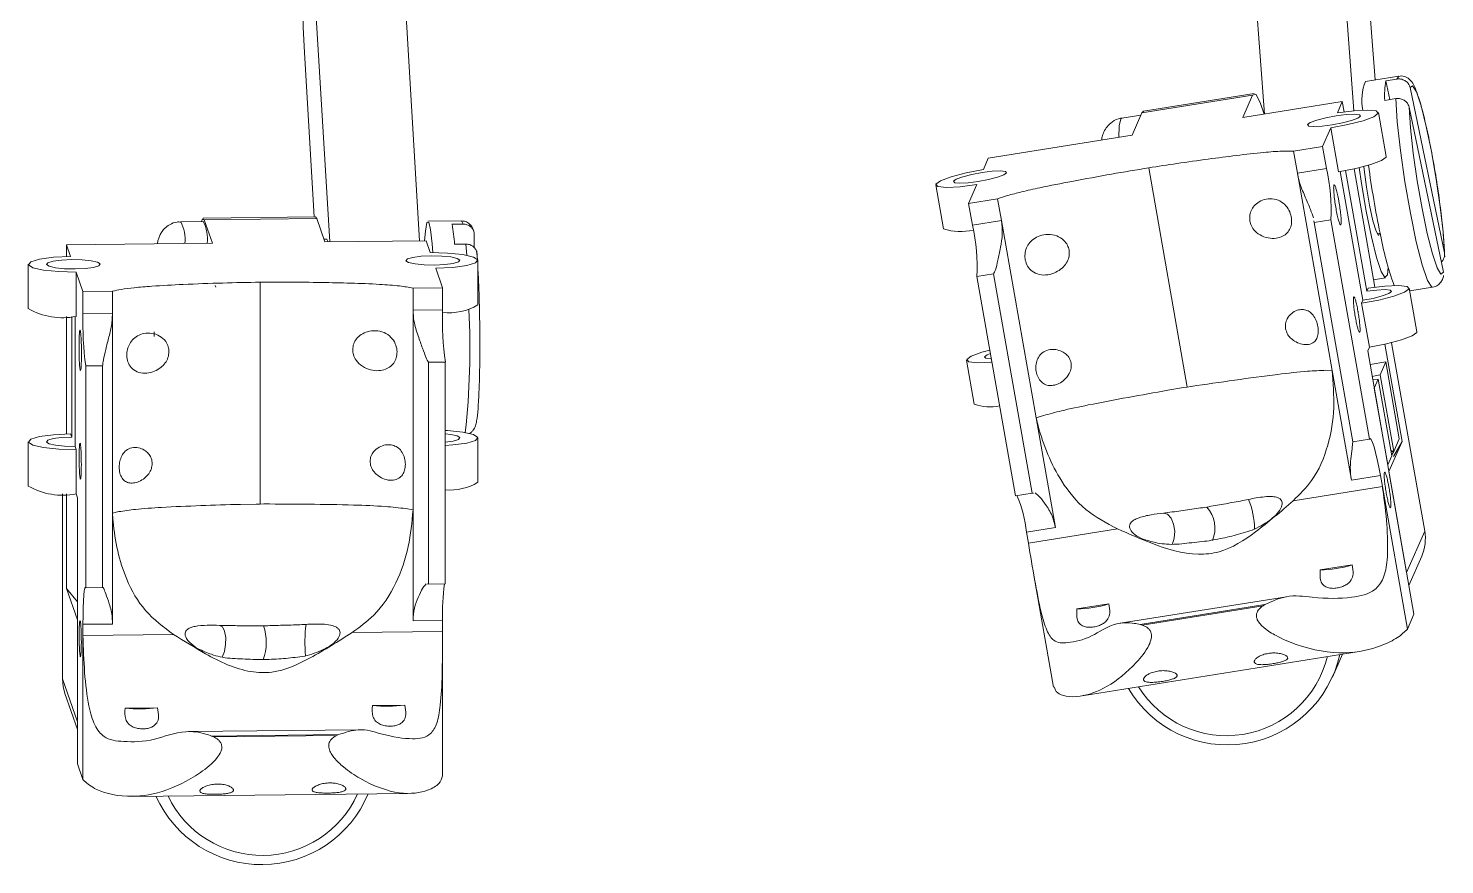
# Model space of a CAD drawing. Header units: millimetres. Extents: x 0 to 1189, y 0 to 841.
# Drawn here: x 293.31 to 305.89, y 545.79 to 553.22 of the extents above; entities that cross this region are included whole.
import ezdxf

# ---------------------------------------------------------------- set-up
doc = ezdxf.new("R2010")
doc.units = ezdxf.units.MM
doc.layers.get('0').update_dxf_attribs({"lineweight": 18})

msp = doc.modelspace()

# ---------------------------------------------------------------- linework, layer by layer
at = {"color": 7, "linetype": 'Continuous', "lineweight": 15}
for p, q in [((304.9243, 554.5771), (305.0802, 552.4888)), ((304.1383, 554.4513), (304.287, 552.4594)), ((305.2683, 552.7636), (305.1603, 554.2102)), ((295.8616, 553.3696), (295.9834, 551.3241)), ((296.6601, 553.3781), (296.7819, 551.3326)), ((295.846, 551.5467), (295.7592, 553.0065)), ((305.4791, 552.7973), (305.1843, 552.7501)), ((305.3638, 552.7545), (305.462, 552.7702)), ((305.3984, 552.5883), (305.3638, 552.7545)), ((305.8846, 551.2282), (305.5792, 552.6949)), ((303.1982, 552.4709), (304.1807, 552.6282)), ((304.1939, 552.6422), (303.2114, 552.485)), ((304.1807, 552.6282), (304.0932, 552.4284)), ((304.9775, 552.5699), (304.0932, 552.4284)), ((304.9338, 552.47), (304.9775, 552.5699)), ((304.9775, 552.5699), (304.9935, 552.4788)), ((305.355, 552.5814), (305.4532, 552.5971)), ((303.1895, 552.4511), (303.0196, 552.4239)), ((303.1982, 552.4709), (303.1107, 552.2711)), ((303.2114, 552.485), (303.1982, 552.4709)), ((305.367, 552.0833), (305.2986, 552.4727)), ((305.5704, 552.5218), (305.8758, 551.0551)), ((304.8025, 552.1702), (304.8754, 552.3368)), ((304.9439, 551.9474), (304.8754, 552.3368)), ((303.1107, 552.2711), (301.8334, 552.0666)), ((304.5445, 552.1289), (304.8025, 552.1702)), ((304.8025, 552.1702), (304.8368, 551.9756)), ((301.8334, 552.0666), (301.7897, 551.9667)), ((304.5787, 551.9343), (304.5445, 552.1289)), ((303.601, 550.0358), (303.2585, 551.9827)), ((304.5787, 551.9343), (304.8368, 551.9756)), ((304.887, 550.1819), (304.5787, 551.9343)), ((304.9598, 551.95), (305.1611, 550.806)), ((305.1961, 550.8859), (305.0074, 551.9584)), ((305.0824, 551.9735), (305.2675, 550.9214)), ((301.3666, 551.8308), (301.435, 551.4414)), ((301.7313, 551.8335), (301.6584, 551.667)), ((301.6584, 551.667), (301.9164, 551.7083)), ((301.6584, 551.667), (301.6927, 551.4723)), ((301.9507, 551.5136), (301.9164, 551.7083)), ((295.8571, 551.5468), (294.8589, 551.5362)), ((294.8696, 551.5211), (295.8677, 551.5317)), ((295.8571, 551.5468), (295.8677, 551.5317)), ((295.8677, 551.5317), (295.941, 551.3237)), ((294.8593, 551.5062), (294.6596, 551.5041)), ((294.8696, 551.5211), (294.9429, 551.3131)), ((297.1552, 551.5106), (296.8557, 551.5074)), ((297.0696, 551.4809), (297.1695, 551.482)), ((301.6927, 551.4723), (301.9507, 551.5136)), ((302.2589, 549.7612), (301.9507, 551.5136)), ((304.7287, 551.496), (304.7253, 551.5126)), ((304.7287, 551.496), (304.8761, 551.5196)), ((305.0711, 549.5492), (304.7287, 551.496)), ((305.2185, 549.5728), (304.8761, 551.5196)), ((294.9429, 551.3131), (293.6453, 551.2993)), ((293.6453, 551.2993), (293.682, 551.1953)), ((293.6453, 551.2993), (293.6453, 551.1946)), ((295.959, 551.3479), (295.9326, 551.3476)), ((296.8393, 551.3332), (295.941, 551.3237)), ((295.959, 551.3479), (295.971, 551.324)), ((296.876, 551.2293), (296.8393, 551.3332)), ((297.0931, 551.3039), (297.1929, 551.3049)), ((297.2653, 551.2747), (297.2675, 551.391)), ((305.2869, 551.3994), (305.3131, 551.4035)), ((297.2949, 551.1603), (297.2889, 551.244)), ((297.3004, 550.766), (297.3004, 551.1599)), ((293.3064, 551.126), (293.3064, 550.7321)), ((293.7308, 550.6627), (293.7308, 551.0566)), ((293.7308, 551.0566), (293.7919, 550.8833)), ((296.9859, 550.9173), (296.9249, 551.0906)), ((301.732, 551.0163), (301.8794, 551.0399)), ((302.2218, 549.0931), (301.8794, 551.0399)), ((294.9719, 550.9221), (294.9651, 550.9373)), ((295.3654, 548.9973), (295.3654, 550.967)), ((296.7238, 550.9145), (296.9859, 550.9173)), ((296.7238, 550.7175), (296.7238, 550.9145)), ((296.9859, 550.9173), (296.9859, 550.7203)), ((302.0744, 549.0695), (301.732, 551.0163)), ((305.2077, 550.9125), (305.1961, 550.8859)), ((305.2556, 550.9892), (305.3627, 551.0064)), ((305.641, 550.5259), (305.5725, 550.9152)), ((305.5772, 550.8888), (305.7794, 550.9212)), ((293.7919, 550.8833), (294.054, 550.8861)), ((293.7919, 550.8833), (293.7919, 550.6864)), ((294.054, 550.6891), (294.054, 550.8861)), ((305.1611, 550.806), (305.1494, 550.7793)), ((305.1494, 550.7793), (305.2179, 550.3899)), ((293.6453, 550.6634), (293.6453, 549.6189)), ((293.6917, 550.6626), (293.6917, 549.5919)), ((293.7211, 549.5087), (293.7211, 550.6626)), ((293.7919, 550.6864), (294.054, 550.6891)), ((294.054, 548.9163), (294.054, 550.6891)), ((296.7238, 550.7175), (296.9859, 550.7203)), ((296.7238, 548.9447), (296.7238, 550.7175)), ((305.3564, 550.416), (305.5083, 549.5523)), ((305.4153, 550.4296), (305.7096, 548.7565)), ((301.6405, 550.2733), (301.709, 549.884)), ((305.2033, 550.3566), (305.2179, 550.3899)), ((305.6142, 548.0204), (305.2033, 550.3566)), ((293.8164, 550.2231), (293.9661, 550.2247)), ((293.8164, 548.2535), (293.8164, 550.2231)), ((293.9661, 548.2551), (293.9661, 550.2247)), ((296.8607, 550.2555), (297.0104, 550.2571)), ((296.8607, 548.2858), (296.8607, 550.2555)), ((297.0104, 548.2874), (297.0104, 550.2571)), ((304.8325, 550.1843), (304.8858, 550.1822)), ((304.8858, 550.1822), (304.8869, 550.1821)), ((305.0581, 549.2087), (304.887, 550.1819)), ((305.2245, 550.2362), (305.3637, 550.2585)), ((305.3637, 550.2585), (305.3141, 550.1453)), ((305.3637, 550.2585), (305.4835, 549.5771)), ((303.4291, 550.0071), (303.5672, 550.0304)), ((303.5672, 550.0304), (303.601, 550.0358)), ((303.601, 550.0358), (303.6332, 550.0409)), ((303.6332, 550.0409), (303.6351, 550.0412)), ((305.2966, 550.1053), (305.2616, 550.0254)), ((305.2616, 550.0254), (305.3814, 549.344)), ((305.4164, 549.4239), (305.2966, 550.1053)), ((305.3141, 550.1453), (305.4339, 549.4639)), ((302.2589, 549.7614), (302.3233, 549.7826)), ((302.4301, 548.788), (302.2589, 549.7612)), ((293.3064, 549.5503), (293.3064, 549.1564)), ((293.6917, 549.5919), (293.682, 549.6196)), ((297.3004, 549.1903), (297.3004, 549.5842)), ((305.0711, 549.5492), (305.2185, 549.5728)), ((305.5083, 549.5523), (305.3916, 549.2859)), ((305.4316, 549.4177), (305.5083, 549.5523)), ((305.4835, 549.5771), (305.4339, 549.4639)), ((293.7308, 549.481), (293.7211, 549.5087)), ((293.7308, 549.481), (293.7308, 549.087)), ((305.4164, 549.4239), (305.3814, 549.344)), ((305.4339, 549.4639), (305.4138, 549.4303)), ((305.3916, 549.2859), (305.5492, 548.3902)), ((305.3333, 549.1527), (304.5417, 549.026)), ((305.3162, 549.25), (305.0581, 549.2087)), ((305.3162, 549.25), (305.3333, 549.1527)), ((305.5559, 547.8872), (305.3333, 549.1527)), ((293.6087, 547.4442), (293.6087, 549.089)), ((293.6453, 548.2464), (293.6453, 549.0877)), ((293.7308, 549.087), (293.743, 549.0524)), ((293.743, 546.6888), (293.743, 549.0524)), ((302.0744, 549.0695), (302.2218, 549.0931)), ((302.2218, 549.0931), (302.2344, 549.0943)), ((294.054, 548.9165), (294.11, 548.9293)), ((294.054, 547.9317), (294.054, 548.9163)), ((295.1919, 548.9942), (295.3312, 548.9969)), ((295.3312, 548.9969), (295.3654, 548.9973)), ((295.3654, 548.9973), (295.3983, 548.9976)), ((295.3983, 548.9976), (295.4001, 548.9976)), ((296.6591, 548.9564), (296.7225, 548.9452)), ((296.7225, 548.9452), (296.7238, 548.9449)), ((296.7238, 547.9601), (296.7238, 548.9447)), ((302.4301, 548.788), (302.1721, 548.7467)), ((302.9812, 548.7762), (302.1892, 548.6494)), ((302.1721, 548.7467), (302.1892, 548.6494)), ((305.5492, 548.3902), (305.7096, 548.7565)), ((305.5696, 548.2741), (305.683, 548.5332)), ((305.0642, 548.4568), (304.7815, 548.4115)), ((296.8492, 548.2874), (296.8607, 548.2858)), ((296.8607, 548.2858), (297.0104, 548.2874)), ((302.2379, 548.3664), (302.4129, 547.3716)), ((293.6453, 548.2464), (293.743, 547.9691)), ((293.6453, 548.2464), (293.743, 548.1287)), ((293.8164, 548.2535), (293.9661, 548.2551)), ((293.9661, 548.2551), (293.9694, 548.2557)), ((304.4809, 548.1744), (303.004, 547.938)), ((302.6199, 548.0655), (302.9026, 548.1108)), ((304.2906, 548.1046), (303.1815, 547.9271)), ((304.2737, 548.0943), (303.199, 547.9223)), ((304.2737, 548.0943), (304.2906, 548.1046)), ((305.5559, 547.8872), (305.6142, 548.0204)), ((293.743, 547.0629), (293.743, 547.9691)), ((294.054, 547.9317), (293.7919, 547.9289)), ((293.7919, 547.9289), (293.7919, 547.8304)), ((296.9859, 547.9628), (296.7238, 547.9601)), ((296.9859, 547.9628), (296.9859, 547.8644)), ((303.1815, 547.9271), (303.199, 547.9223)), ((294.5965, 547.839), (293.7919, 547.8304)), ((293.7919, 546.5502), (293.7919, 547.8304)), ((296.9859, 547.8644), (296.1818, 547.8558)), ((296.9859, 546.5841), (296.9859, 547.8644)), ((302.6659, 547.2935), (305.111, 547.6849)), ((304.8915, 547.4601), (304.9808, 547.6641)), ((293.6087, 547.4442), (293.743, 547.0629)), ((293.6306, 547.3154), (293.743, 546.9965)), ((294.1664, 547.1853), (294.4535, 547.1884)), ((296.6494, 547.2117), (296.3623, 547.2087)), ((296.2462, 546.9927), (294.7322, 546.9766)), ((296.0604, 546.9493), (294.9337, 546.9373)), ((294.9337, 546.9373), (294.9518, 546.9298)), ((296.0435, 546.9414), (294.9518, 546.9298)), ((296.0435, 546.9414), (296.0604, 546.9493)), ((293.743, 546.6888), (293.7919, 546.5502)), ((294.236, 546.4016), (296.6718, 546.4275))]:
    msp.add_line(p, q, dxfattribs=at)
at = {"color": 8, "linetype": 'Continuous', "lineweight": 15}
for p, q in [((305.462, 552.7702), (305.4791, 552.7973)), ((297.1695, 551.482), (297.1552, 551.5106)), ((297.2004, 551.2059), (297.1929, 551.3049)), ((294.424, 550.5271), (294.4246, 550.4841))]:
    msp.add_line(p, q, dxfattribs=at)
at = {"color": 7, "linetype": 'Continuous', "lineweight": 15}
for points in [[(305.8846, 551.2282), (305.8722, 551.4126), (305.8473, 551.6373), (305.8119, 551.8827), (305.7692, 552.1274), (305.7228, 552.3502), (305.6769, 552.5315), (305.6353, 552.6556), (305.6018, 552.7117), (305.5792, 552.6949)], [(304.2831, 552.4588), (304.2474, 552.5637), (304.2082, 552.6357), (304.1807, 552.6282)], [(304.6688, 552.3656), (304.68, 552.3532), (304.7255, 552.3484), (304.7982, 552.352), (304.8871, 552.3634), (304.9787, 552.3809), (305.059, 552.4018), (305.1158, 552.423), (305.1404, 552.4411), (305.1292, 552.4536), (305.0837, 552.4583), (305.011, 552.4548), (304.9221, 552.4433), (304.8305, 552.4259), (304.7502, 552.405), (304.6934, 552.3838), (304.6688, 552.3656)], [(304.8754, 552.3368), (305.028, 552.3659), (305.1619, 552.4008), (305.2565, 552.436), (305.2976, 552.4663), (305.2789, 552.487), (305.2031, 552.495), (305.0819, 552.489), (304.9338, 552.47)], [(305.5704, 552.5218), (305.5828, 552.3373), (305.6077, 552.1127), (305.6431, 551.8672), (305.6858, 551.6225), (305.7322, 551.3998), (305.7782, 551.2185), (305.8197, 551.0943), (305.8532, 551.0383), (305.8758, 551.0551)], [(304.9439, 551.9474), (305.0965, 551.9766), (305.2304, 552.0114), (305.325, 552.0466), (305.3661, 552.0769), (305.367, 552.0833)], [(301.7897, 551.9667), (301.6371, 551.9376), (301.5032, 551.9027), (301.4086, 551.8675), (301.3675, 551.8372), (301.3862, 551.8165), (301.462, 551.8085), (301.5832, 551.8145), (301.7313, 551.8335)], [(301.9963, 551.9379), (301.9851, 551.9503), (301.9396, 551.9551), (301.8669, 551.9515), (301.778, 551.9401), (301.6864, 551.9226), (301.6061, 551.9017), (301.5493, 551.8805), (301.5247, 551.8624), (301.5359, 551.8499), (301.5814, 551.8452), (301.6541, 551.8487), (301.743, 551.8601), (301.8346, 551.8776), (301.9149, 551.8985), (301.9717, 551.9197), (301.9963, 551.9379)], [(305.1282, 551.9839), (305.1484, 551.843), (305.1898, 551.597), (305.2358, 551.3705), (305.2818, 551.1857), (305.3234, 551.0607), (305.3564, 551.0077), (305.3777, 551.0319), (305.3847, 551.1011)], [(305.1678, 551.9937), (305.1706, 551.9676), (305.1918, 551.81), (305.2198, 551.6503), (305.2503, 551.5129), (305.2786, 551.4186), (305.3005, 551.3818), (305.3121, 551.4034)], [(294.8446, 551.5061), (294.8524, 551.53), (294.8696, 551.5211)], [(296.8246, 551.3331), (296.8329, 551.4212), (296.847, 551.4959), (296.8625, 551.5009), (296.8783, 551.4361), (296.8931, 551.306), (296.8991, 551.2294)], [(293.682, 551.1953), (293.531, 551.1884), (293.4068, 551.172), (293.3282, 551.1486), (293.3071, 551.1217), (293.3469, 551.0955), (293.4414, 551.0739), (293.5762, 551.0603), (293.7308, 551.0566)], [(293.9459, 551.1285), (293.9221, 551.1442), (293.8654, 551.1572), (293.7845, 551.1654), (293.6917, 551.1676), (293.6012, 551.1634), (293.5266, 551.1536), (293.4795, 551.1395), (293.4668, 551.1234), (293.4907, 551.1077), (293.5474, 551.0948), (293.6283, 551.0866), (293.7211, 551.0844), (293.8116, 551.0885), (293.8861, 551.0984), (293.9333, 551.1124), (293.9459, 551.1285)], [(296.6609, 551.1574), (296.6847, 551.1416), (296.7414, 551.1287), (296.8223, 551.1205), (296.9151, 551.1183), (297.0056, 551.1225), (297.0802, 551.1323), (297.1273, 551.1464), (297.14, 551.1625), (297.1161, 551.1782), (297.0594, 551.1911), (296.9785, 551.1993), (296.8858, 551.2015), (296.7952, 551.1974), (296.7207, 551.1875), (296.6735, 551.1735), (296.6609, 551.1574)], [(296.9249, 551.0906), (297.0758, 551.0975), (297.2, 551.1139), (297.2786, 551.1373), (297.2997, 551.1642), (297.2599, 551.1904), (297.1655, 551.2119), (297.0306, 551.2256), (296.876, 551.2293)], [(305.1494, 550.7793), (305.302, 550.8085), (305.4358, 550.8433), (305.5305, 550.8785), (305.5716, 550.9088), (305.5528, 550.9295), (305.4771, 550.9375), (305.3559, 550.9315), (305.2077, 550.9125)], [(305.1961, 550.8859), (305.285, 550.8973), (305.3577, 550.9009), (305.4031, 550.8961), (305.4144, 550.8837), (305.3897, 550.8655), (305.3329, 550.8443), (305.2526, 550.8234), (305.1611, 550.806)], [(305.2179, 550.3899), (305.3705, 550.4191), (305.5043, 550.4539), (305.599, 550.4892), (305.6401, 550.5195), (305.641, 550.5259)], [(301.8466, 550.3647), (301.7772, 550.3453), (301.6825, 550.31), (301.6414, 550.2797), (301.6602, 550.259), (301.7359, 550.2511), (301.8571, 550.257), (301.8654, 550.2578)], [(301.8601, 550.2877), (301.8553, 550.2877), (301.8099, 550.2925), (301.7986, 550.3049), (301.8233, 550.3231), (301.8518, 550.3348)], [(305.2431, 550.1304), (305.2683, 550.1365), (305.3141, 550.1453)], [(305.2966, 550.1053), (305.2521, 550.0996), (305.2486, 550.0993)], [(297.0104, 549.5174), (297.0758, 549.5218), (297.2, 549.5382), (297.2786, 549.5616), (297.2997, 549.5885), (297.2599, 549.6147), (297.1655, 549.6362), (297.0306, 549.6499), (297.0104, 549.651)], [(293.682, 549.6196), (293.531, 549.6127), (293.4068, 549.5963), (293.3282, 549.5729), (293.3071, 549.546), (293.3469, 549.5198), (293.4414, 549.4983), (293.5762, 549.4846), (293.7308, 549.481)], [(293.7211, 549.5087), (293.6283, 549.5109), (293.5474, 549.5191), (293.4907, 549.532), (293.4668, 549.5477), (293.4795, 549.5638), (293.5266, 549.5779), (293.6012, 549.5877), (293.6917, 549.5919)], [(297.0104, 549.6213), (297.0594, 549.6154), (297.1161, 549.6025), (297.14, 549.5868), (297.1273, 549.5707), (297.0802, 549.5566), (297.0104, 549.5472)], [(305.2185, 549.5728), (305.2255, 549.5783), (305.2349, 549.5686), (305.2463, 549.5441), (305.2592, 549.5058), (305.2732, 549.4551), (305.2877, 549.3939), (305.3023, 549.3247), (305.3162, 549.25)], [(303.4681, 548.6425), (303.4856, 548.6942), (303.4898, 548.7567), (303.4797, 548.8193), (303.4568, 548.8719), (303.4248, 548.9062), (303.3888, 548.9165)], [(293.7919, 547.9289), (293.7924, 548.0044), (293.7938, 548.0744), (293.796, 548.1361), (293.7991, 548.1871), (293.8028, 548.2256), (293.807, 548.25), (293.8116, 548.2594), (293.8164, 548.2535)], [(295.0277, 547.6383), (295.0477, 547.688), (295.0591, 547.7495), (295.0597, 547.8127), (295.0496, 547.8675), (295.0303, 547.9052), (295.005, 547.9197)], [(293.6306, 547.3154), (293.6145, 547.3771), (293.6087, 547.4442)]]:
    msp.add_lwpolyline(points, dxfattribs=at)
at = {"color": 8, "linetype": 'Continuous', "lineweight": 15}
for points in [[(305.7794, 550.9212), (305.7719, 550.9228), (305.7343, 550.982), (305.6873, 551.1206), (305.635, 551.326), (305.5822, 551.5796), (305.5337, 551.8586), (305.4938, 552.1376), (305.4661, 552.3914), (305.4532, 552.5971)], [(303.0196, 552.4239), (303.0112, 552.418), (302.9956, 552.3538), (302.9925, 552.2522)]]:
    msp.add_lwpolyline(points, dxfattribs=at)
at = {"color": 7, "linetype": 'Continuous', "lineweight": 15}
for centre, radius, start, end in [((310.3095, 553.793), 14.5716, 179.53589, 183.09405), ((305.5778, 552.5848), 0.4268, 157.20269, 192.23671), ((306.0934, 552.6306), 0.7401, 170.36629, 183.8172), ((303.239, 551.6081), 1.6394, 356.9047, 12.95201), ((314.2793, 553.2457), 9.1535, 187.78745, 191.62681), ((294.5618, 551.3489), 0.3365, 353.80472, 27.87473), ((295.7591, 551.2172), 1.3368, 3.71903, 11.37748), ((301.5864, 551.8827), 0.4665, 251.06595, 284.07198), ((300.0948, 551.1048), 1.6395, 356.90562, 12.95183), ((308.0969, 551.9022), 2.8281, 190.20998, 199.95609), ((293.6117, 551.2671), 0.616, 240.29234, 281.15273), ((296.6189, 550.6032), 2.8282, 178.31492, 187.7237), ((299.8122, 550.6371), 2.8274, 178.31391, 187.72486), ((297.0422, 551.1999), 0.5049, 263.60235, 300.75237), ((301.8491, 550.2765), 0.4167, 250.35683, 281.74091), ((293.6117, 549.6916), 0.6162, 240.2984, 281.14667), ((297.0533, 549.6003), 0.4788, 264.85893, 301.0781), ((301.2021, 548.6645), 0.9734, 4.84454, 24.70801), ((303.444, 548.758), 0.7547, 1.3916, 21.79227), ((305.3271, 548.6888), 0.3884, 336.37866, 10.03872), ((304.7753, 549.3558), 0.9443, 270.37764, 287.81328), ((298.9754, 548.027), 1.9905, 172.48538, 181.84776), ((302.6137, 549.0101), 0.9446, 270.37766, 287.80836), ((296.9611, 547.7738), 1.1981, 172.57795, 185.97409), ((303.9569, 547.8801), 1.0219, 210.63076, 347.5576), ((294.2968, 548.4205), 1.242, 263.97047, 277.24733), ((296.4927, 548.4429), 1.2411, 263.96567, 277.25212), ((295.3785, 546.8224), 1.0275, 204.04438, 337.17357)]:
    msp.add_arc(centre, radius, start, end, dxfattribs=at)
at = {"color": 8, "linetype": 'Continuous', "lineweight": 15}
for centre, radius, start, end in [((294.3616, 551.3467), 0.3371, 353.83276, 27.83478), ((290.3777, 550.3819), 6.8507, 353.72094, 2.86389), ((303.5648, 548.7829), 0.2809, 337.281, 41.85057), ((294.9549, 547.7684), 0.4651, 340.60097, 18.50362), ((303.9496, 547.8623), 0.9221, 211.98638, 346.20198), ((295.3848, 546.8046), 0.9278, 205.51975, 335.69777)]:
    msp.add_arc(centre, radius, start, end, dxfattribs=at)
at = {"color": 7, "linetype": 'Continuous', "lineweight": 15}
for points, knots in [([(305.8869, 551.1931), (305.886, 551.2197), (305.8832, 551.2979), (305.8695, 551.4607), (305.8431, 551.6819), (305.8081, 551.9162), (305.7672, 552.1468), (305.7229, 552.3581), (305.6792, 552.5356), (305.6338, 552.6707), (305.609, 552.7346), (305.5575, 552.7835), (305.5132, 552.8024), (305.4875, 552.7962), (305.4797, 552.7944)], [0, 0, 0, 0, 0.0955757, 0.2819954, 0.4657973, 0.6485026, 0.8310055, 1.0137325, 1.1972848, 1.3833122, 1.5803782, 1.6426262, 1.696611, 1.7201395, 1.7201395, 1.7201395, 1.7201395]), ([(305.5792, 552.6949), (305.5762, 552.7045), (305.5699, 552.7245), (305.5476, 552.7493), (305.5212, 552.7644), (305.4923, 552.7719), (305.4734, 552.772), (305.4623, 552.7702), (305.462, 552.7702)], [0, 0, 0, 0, 0.03189345, 0.0661148, 0.09966108, 0.12058526, 0.15239527, 0.15328391, 0.15328391, 0.15328391, 0.15328391]), ([(305.4532, 552.5971), (305.458, 552.5976), (305.4692, 552.599), (305.4918, 552.5974), (305.5197, 552.5885), (305.5465, 552.5691), (305.5637, 552.5455), (305.5685, 552.5287), (305.5704, 552.5218)], [0, 0, 0, 0, 0.01384841, 0.03278937, 0.06521166, 0.0976095, 0.13053484, 0.15334681, 0.15334681, 0.15334681, 0.15334681]), ([(303.0217, 552.422), (303.0173, 552.4221), (302.986, 552.4222), (302.936, 552.3944), (302.8867, 552.3493), (302.858, 552.3001), (302.8439, 552.2597), (302.8406, 552.2374), (302.8391, 552.2276)], [0, 0, 0, 0, 0.0110569, 0.07832338, 0.13382451, 0.18618264, 0.24329134, 0.28830801, 0.28830801, 0.28830801, 0.28830801]), ([(304.5445, 552.1289), (304.5125, 552.1301), (304.4412, 552.1326), (304.2616, 552.1182), (304.0392, 552.093), (303.7796, 552.0589), (303.5198, 552.0227), (303.342, 551.9954), (303.2585, 551.9827)], [0, 0, 0, 0, 0.145408, 0.3238257, 0.5631174, 0.8012116, 1.0634389, 1.2955668, 1.2955668, 1.2955668, 1.2955668]), ([(303.2585, 551.9827), (303.1486, 551.9642), (302.9208, 551.9259), (302.5977, 551.8665), (302.3282, 551.8138), (302.1367, 551.7713), (302.0061, 551.7382), (301.9449, 551.7178), (301.9164, 551.7083)], [0, 0, 0, 0, 0.3211796, 0.6654312, 0.9461488, 1.1149504, 1.2518609, 1.3708452, 1.3708452, 1.3708452, 1.3708452]), ([(304.7204, 551.537), (304.713, 551.5605), (304.6981, 551.608), (304.6526, 551.7161), (304.6022, 551.8266), (304.5854, 551.9034), (304.5787, 551.9343)], [0, 0, 0, 0, 0.11197492, 0.22559735, 0.34357441, 0.42259449, 0.42259449, 0.42259449, 0.42259449]), ([(304.9475, 551.6828), (304.9509, 551.6627), (304.9575, 551.6227), (304.9645, 551.5651), (304.9681, 551.5176), (304.968, 551.4853), (304.9641, 551.4719), (304.9568, 551.4789), (304.947, 551.5055), (304.9358, 551.5487), (304.9244, 551.6037), (304.9142, 551.6641), (304.9062, 551.7234), (304.9014, 551.7746), (304.9004, 551.8121), (304.9031, 551.8317), (304.9094, 551.8311), (304.9186, 551.8104), (304.9295, 551.7719), (304.9396, 551.7265), (304.9453, 551.6949), (304.9475, 551.6828)], [0, 0, 0, 0, 0.03922391, 0.07844789, 0.11766864, 0.15689177, 0.19611504, 0.23533844, 0.27456174, 0.3137851, 0.35300332, 0.3922282, 0.4314553, 0.4706724, 0.50989935, 0.5491215, 0.58834339, 0.6275649, 0.66679037, 0.70601246, 0.7305596, 0.7305596, 0.7305596, 0.7305596]), ([(304.1568, 551.51), (304.1554, 551.5277), (304.1528, 551.5632), (304.1713, 551.6135), (304.2046, 551.6575), (304.2546, 551.6922), (304.3191, 551.7111), (304.3901, 551.706), (304.4535, 551.6739), (304.498, 551.6226), (304.5224, 551.565), (304.5298, 551.5085), (304.5216, 551.4566), (304.4981, 551.4123), (304.459, 551.3778), (304.4042, 551.3565), (304.3361, 551.3531), (304.2631, 551.3729), (304.2043, 551.4144), (304.1689, 551.4636), (304.1605, 551.4957), (304.1568, 551.51)], [0, 0, 0, 0, 0.0503929, 0.1006686, 0.1538774, 0.2147826, 0.2845617, 0.3601104, 0.4330176, 0.4968032, 0.5528526, 0.6052715, 0.6568927, 0.7097814, 0.7661861, 0.8286933, 0.8989498, 0.9745442, 1.0471371, 1.0990259, 1.1405409, 1.1405409, 1.1405409, 1.1405409]), ([(294.6603, 551.5006), (294.6492, 551.5014), (294.6145, 551.5036), (294.5628, 551.4814), (294.516, 551.4458), (294.4863, 551.4068), (294.4689, 551.3711), (294.4583, 551.3386), (294.4547, 551.3191), (294.4526, 551.3079)], [0, 0, 0, 0, 0.02614359, 0.08184435, 0.12782588, 0.16893224, 0.20763249, 0.25196728, 0.31211927, 0.31211927, 0.31211927, 0.31211927]), ([(297.2672, 551.4043), (297.2641, 551.4178), (297.2597, 551.4368), (297.2386, 551.4732), (297.2095, 551.4982), (297.178, 551.5116), (297.1589, 551.5092), (297.1536, 551.5086)], [0, 0, 0, 0, 0.07470758, 0.10589863, 0.13238441, 0.1596084, 0.17003094, 0.17003094, 0.17003094, 0.17003094]), ([(297.2675, 551.391), (297.2667, 551.4009), (297.265, 551.4214), (297.2486, 551.449), (297.2261, 551.4677), (297.1995, 551.4792), (297.181, 551.482), (297.1698, 551.482), (297.1695, 551.482)], [0, 0, 0, 0, 0.03102076, 0.06430553, 0.09693708, 0.11728496, 0.14822462, 0.14908976, 0.14908976, 0.14908976, 0.14908976]), ([(301.9507, 551.5136), (301.9548, 551.473), (301.9632, 551.3921), (301.941, 551.269), (301.9185, 551.1571), (301.8977, 551.073), (301.8851, 551.0503), (301.8794, 551.0399)], [0, 0, 0, 0, 0.09218291, 0.18389782, 0.28829667, 0.39492235, 0.48413279, 0.48413279, 0.48413279, 0.48413279]), ([(297.1929, 551.3049), (297.1977, 551.3048), (297.209, 551.3045), (297.2308, 551.2996), (297.2561, 551.2869), (297.278, 551.2639), (297.2896, 551.2383), (297.2906, 551.2211), (297.291, 551.214)], [0, 0, 0, 0, 0.01346922, 0.03189654, 0.06343319, 0.09495185, 0.12698602, 0.14916197, 0.14916197, 0.14916197, 0.14916197]), ([(302.5507, 551.2529), (302.552, 551.235), (302.5545, 551.1993), (302.535, 551.1467), (302.5001, 551.0991), (302.4477, 551.0588), (302.3797, 551.0321), (302.3043, 551.0272), (302.2365, 551.0491), (302.1886, 551.0926), (302.1627, 551.1468), (302.1556, 551.204), (302.1655, 551.2599), (302.1919, 551.3109), (302.2346, 551.3534), (302.2933, 551.3836), (302.3651, 551.3956), (302.4413, 551.3829), (302.502, 551.3459), (302.5384, 551.299), (302.5469, 551.2671), (302.5507, 551.2529)], [0, 0, 0, 0, 0.0524826, 0.1048446, 0.1602469, 0.2236781, 0.2963459, 0.3750221, 0.450955, 0.5173798, 0.5757561, 0.6303408, 0.6841059, 0.7391857, 0.7979193, 0.8630175, 0.9361854, 1.0149114, 1.090513, 1.1445538, 1.1877874, 1.1877874, 1.1877874, 1.1877874]), ([(305.8568, 551.1462), (305.8577, 551.1468), (305.8674, 551.1533), (305.8788, 551.1729), (305.8879, 551.2007), (305.8856, 551.2196), (305.8846, 551.2282)], [0, 0, 0, 0, 0.002995272, 0.033508054, 0.06465463, 0.090906769, 0.090906769, 0.090906769, 0.090906769]), ([(297.3161, 550.2861), (297.3166, 550.3365), (297.3179, 550.461), (297.3153, 550.6734), (297.3097, 550.895), (297.3034, 551.0179), (297.3004, 551.0757)], [0, 0, 0, 0, 0.15065509, 0.37208363, 0.59350896, 0.78994035, 0.78994035, 0.78994035, 0.78994035]), ([(295.3654, 550.967), (295.2545, 550.9648), (295.0247, 550.9603), (294.7032, 550.9482), (294.4378, 550.9347), (294.2535, 550.9195), (294.1316, 550.9044), (294.0787, 550.8919), (294.054, 550.8861)], [0, 0, 0, 0, 0.30821, 0.6385582, 0.9079377, 1.0699272, 1.2013075, 1.3154861, 1.3154861, 1.3154861, 1.3154861]), ([(296.7238, 550.9145), (296.6858, 550.9211), (296.6013, 550.9359), (296.4063, 550.9499), (296.1713, 550.9591), (295.9011, 550.9646), (295.6324, 550.9678), (295.4507, 550.9672), (295.3654, 550.967)], [0, 0, 0, 0, 0.1527243, 0.3401157, 0.5914513, 0.8415251, 1.116948, 1.3607555, 1.3607555, 1.3607555, 1.3607555]), ([(305.7788, 550.9241), (305.788, 550.9251), (305.8132, 550.9278), (305.8441, 550.954), (305.8658, 550.9864), (305.8732, 551.0089), (305.8765, 551.0225), (305.8772, 551.0253)], [0, 0, 0, 0, 0.02057923, 0.05636252, 0.09155036, 0.13943072, 0.15211415, 0.15211415, 0.15211415, 0.15211415]), ([(305.1173, 550.706), (305.1188, 550.6973), (305.1233, 550.671), (305.1295, 550.6265), (305.1344, 550.5792), (305.136, 550.5431), (305.1342, 550.5224), (305.1291, 550.5194), (305.1215, 550.5344), (305.112, 550.5658), (305.1018, 550.61), (305.0921, 550.662), (305.0838, 550.7159), (305.0781, 550.7658), (305.0754, 550.8059), (305.0762, 550.8317), (305.0802, 550.8404), (305.0872, 550.8309), (305.0962, 550.8044), (305.1063, 550.7637), (305.1134, 550.728), (305.1169, 550.7083), (305.1173, 550.706)], [0, 0, 0, 0, 0.01724365, 0.05211033, 0.08697737, 0.12183675, 0.1567039, 0.19156633, 0.2264326, 0.26129632, 0.29615934, 0.33102499, 0.3658935, 0.40075503, 0.43561507, 0.47048195, 0.50534542, 0.54020883, 0.57506979, 0.60993591, 0.64479996, 0.64939628, 0.64939628, 0.64939628, 0.64939628]), ([(294.054, 550.6891), (294.0517, 550.6485), (294.047, 550.5673), (294.0128, 550.4481), (293.9857, 550.3393), (293.9697, 550.2571), (293.9672, 550.2348), (293.9661, 550.2247)], [0, 0, 0, 0, 0.09020063, 0.17994514, 0.2821052, 0.38643744, 0.4737265, 0.4737265, 0.4737265, 0.4737265]), ([(296.8607, 550.2555), (296.8538, 550.2674), (296.8402, 550.2913), (296.8085, 550.3777), (296.7685, 550.4897), (296.7295, 550.6079), (296.7254, 550.6861), (296.7238, 550.7175)], [0, 0, 0, 0, 0.10167946, 0.2033019, 0.30640943, 0.41347948, 0.48519781, 0.48519781, 0.48519781, 0.48519781]), ([(304.4744, 550.5534), (304.4785, 550.5387), (304.4866, 550.5095), (304.5158, 550.4714), (304.5557, 550.4393), (304.6077, 550.4163), (304.6652, 550.4088), (304.7154, 550.4228), (304.7476, 550.4552), (304.7632, 550.4974), (304.7659, 550.5466), (304.7567, 550.6003), (304.7354, 550.6523), (304.7033, 550.6937), (304.664, 550.7188), (304.6203, 550.7272), (304.5732, 550.719), (304.5254, 550.6922), (304.4895, 550.6497), (304.4709, 550.6), (304.4733, 550.5685), (304.4744, 550.5534)], [0, 0, 0, 0, 0.04125563, 0.08237107, 0.12787586, 0.18240034, 0.24436597, 0.30465565, 0.35600601, 0.4021131, 0.44883486, 0.498472, 0.54979195, 0.59955162, 0.64619011, 0.69230069, 0.74245527, 0.79986989, 0.86251976, 0.90755692, 0.94931728, 0.94931728, 0.94931728, 0.94931728]), ([(293.7565, 550.393), (293.7566, 550.4126), (293.7568, 550.4517), (293.7587, 550.4994), (293.7615, 550.5318), (293.765, 550.545), (293.7688, 550.5375), (293.7724, 550.5102), (293.7754, 550.4662), (293.7776, 550.4104), (293.7786, 550.3491), (293.7784, 550.2893), (293.7769, 550.2376), (293.7744, 550.1999), (293.7711, 550.1804), (293.7674, 550.1815), (293.7637, 550.2028), (293.7604, 550.2421), (293.7579, 550.2948), (293.7567, 550.3477), (293.7565, 550.3804), (293.7565, 550.393)], [0, 0, 0, 0, 0.03887694, 0.07774716, 0.11661922, 0.15549182, 0.19436425, 0.23323611, 0.2721106, 0.31098327, 0.34985196, 0.38872209, 0.42759853, 0.46647202, 0.50534345, 0.5442195, 0.58308931, 0.62196316, 0.66083511, 0.69971117, 0.72403699, 0.72403699, 0.72403699, 0.72403699]), ([(296.1875, 550.3669), (296.1894, 550.3846), (296.193, 550.4199), (296.2212, 550.4666), (296.2635, 550.5049), (296.3216, 550.5314), (296.3925, 550.5401), (296.4666, 550.5241), (296.5286, 550.4825), (296.5675, 550.4249), (296.5832, 550.3643), (296.5803, 550.3076), (296.5613, 550.2579), (296.5272, 550.218), (296.4786, 550.1903), (296.4164, 550.1778), (296.3444, 550.185), (296.2722, 550.2157), (296.2191, 550.2655), (296.1916, 550.3194), (296.1888, 550.3523), (296.1875, 550.3669)], [0, 0, 0, 0, 0.0520722, 0.1040287, 0.1590061, 0.2219455, 0.2940528, 0.3721229, 0.4474681, 0.5133862, 0.5713066, 0.6254715, 0.678815, 0.7334762, 0.791763, 0.8563547, 0.9289593, 1.0070731, 1.0820885, 1.1357114, 1.1786219, 1.1786219, 1.1786219, 1.1786219]), ([(294.5559, 550.3496), (294.5541, 550.3317), (294.5505, 550.2961), (294.5233, 550.247), (294.4823, 550.2049), (294.4262, 550.1726), (294.3582, 550.1558), (294.2877, 550.1615), (294.2295, 550.1924), (294.1934, 550.2419), (294.1789, 550.299), (294.1816, 550.3564), (294.1992, 550.4103), (294.2308, 550.4571), (294.2765, 550.4933), (294.3354, 550.5149), (294.4043, 550.5166), (294.4739, 550.4934), (294.5252, 550.4483), (294.552, 550.3967), (294.5547, 550.3641), (294.5559, 550.3496)], [0, 0, 0, 0, 0.0508055, 0.1015003, 0.1551476, 0.2165585, 0.2869165, 0.3630883, 0.4366069, 0.5009211, 0.5574388, 0.6102842, 0.6623354, 0.7156673, 0.7725395, 0.8355628, 0.9064052, 0.9826255, 1.0558243, 1.1081443, 1.1500093, 1.1500093, 1.1500093, 1.1500093]), ([(297.2212, 549.6237), (297.226, 549.6258), (297.241, 549.6324), (297.2573, 549.6511), (297.2711, 549.6728), (297.2815, 549.701), (297.291, 549.7453), (297.3016, 549.8392), (297.3106, 550.0036), (297.3155, 550.1609), (297.316, 550.2617), (297.3161, 550.2861)], [0, 0, 0, 0, 0.0116671, 0.03612552, 0.06200786, 0.09815218, 0.1805816, 0.32968182, 0.48830863, 0.63988424, 0.68813694, 0.68813694, 0.68813694, 0.68813694]), ([(302.5693, 550.2484), (302.5651, 550.2629), (302.5568, 550.2919), (302.5265, 550.3273), (302.4847, 550.3551), (302.4298, 550.3715), (302.3682, 550.3695), (302.3132, 550.3445), (302.2766, 550.3023), (302.258, 550.253), (302.2536, 550.2001), (302.2628, 550.1463), (302.2858, 550.0984), (302.3212, 550.0644), (302.3644, 550.0482), (302.4121, 550.0489), (302.463, 550.0658), (302.5142, 550.1004), (302.5525, 550.1485), (302.5725, 550.2013), (302.5703, 550.2331), (302.5693, 550.2484)], [0, 0, 0, 0, 0.04343128, 0.08671254, 0.13461089, 0.19200351, 0.25722664, 0.32068345, 0.37472906, 0.42326497, 0.47244583, 0.52469611, 0.57870743, 0.63108448, 0.68017001, 0.72870848, 0.78149925, 0.84193314, 0.90788029, 0.95528287, 0.99923557, 0.99923557, 0.99923557, 0.99923557]), ([(303.6351, 550.0412), (303.8934, 550.0791), (304.246, 550.1307), (304.6541, 550.1777), (304.7797, 550.1823), (304.8325, 550.1843)], [0, 0, 0, 0, 0.7405685, 1.0107338, 1.2065757, 1.2065757, 1.2065757, 1.2065757]), ([(304.887, 550.1818), (304.8959, 550.0721), (304.9142, 549.8492), (304.8618, 549.5139), (304.7386, 549.223), (304.5994, 549.0837), (304.5417, 549.026)], [0, 0, 0, 0, 0.3287907, 0.6686064, 1.012817, 1.2564928, 1.2564928, 1.2564928, 1.2564928]), ([(302.3233, 549.7826), (302.3755, 549.7969), (302.4973, 549.8302), (302.8736, 549.9088), (303.1926, 549.9653), (303.4291, 550.0071)], [0, 0, 0, 0, 0.183648, 0.4277873, 1.1288563, 1.1288563, 1.1288563, 1.1288563]), ([(302.9812, 548.7762), (302.8825, 548.8281), (302.6855, 548.9317), (302.431, 549.2488), (302.3131, 549.5415), (302.2648, 549.7371), (302.259, 549.761)], [0, 0, 0, 0, 0.3304857, 0.6593903, 1.1944213, 1.2689503, 1.2689503, 1.2689503, 1.2689503]), ([(293.7577, 549.4047), (293.7577, 549.4133), (293.7578, 549.4395), (293.7588, 549.4792), (293.7608, 549.5155), (293.7637, 549.5361), (293.7669, 549.5389), (293.7703, 549.5233), (293.7733, 549.4913), (293.7756, 549.4463), (293.7771, 549.3936), (293.7774, 549.339), (293.7767, 549.2886), (293.7749, 549.2482), (293.7722, 549.2223), (293.7691, 549.2139), (293.7657, 549.2239), (293.7626, 549.2511), (293.76, 549.2925), (293.7582, 549.3433), (293.7577, 549.3823), (293.7577, 549.4024), (293.7577, 549.4047)], [0, 0, 0, 0, 0.01708635, 0.05163822, 0.08619187, 0.12074191, 0.15529244, 0.18984248, 0.22439716, 0.25894649, 0.29349748, 0.32804566, 0.36259829, 0.39714931, 0.4317032, 0.46625636, 0.50080611, 0.53535736, 0.56990766, 0.6044558, 0.63900711, 0.64356767, 0.64356767, 0.64356767, 0.64356767]), ([(296.342, 549.3763), (296.3436, 549.3612), (296.3467, 549.3312), (296.3702, 549.2892), (296.4062, 549.2514), (296.4567, 549.2207), (296.5169, 549.2043), (296.5742, 549.2101), (296.6165, 549.2366), (296.6426, 549.2756), (296.6557, 549.3234), (296.656, 549.3777), (296.642, 549.4323), (296.6139, 549.4784), (296.575, 549.5094), (296.5289, 549.5246), (296.4768, 549.524), (296.421, 549.505), (296.3755, 549.4688), (296.347, 549.4228), (296.3436, 549.3914), (296.342, 549.3763)], [0, 0, 0, 0, 0.04300064, 0.08584168, 0.13326632, 0.19008673, 0.25466136, 0.31748901, 0.37099883, 0.41905006, 0.46775089, 0.51946818, 0.57294246, 0.62480221, 0.67340068, 0.72145504, 0.77371952, 0.83355275, 0.89884152, 0.94577582, 0.98929023, 0.98929023, 0.98929023, 0.98929023]), ([(305.0581, 549.2087), (305.0535, 549.2476), (305.0441, 549.3252), (305.0578, 549.4293), (305.0673, 549.5108), (305.0707, 549.5536), (305.0708, 549.5504), (305.0709, 549.5493)], [0, 0, 0, 0, 0.07088923, 0.141424, 0.22236345, 0.30538706, 0.34462952, 0.34462952, 0.34462952, 0.34462952]), ([(294.4067, 549.3557), (294.4052, 549.3706), (294.4022, 549.4003), (294.3796, 549.4396), (294.3452, 549.4728), (294.2971, 549.4967), (294.2404, 549.5032), (294.1871, 549.486), (294.1485, 549.4492), (294.1249, 549.4029), (294.1132, 549.3512), (294.1129, 549.2968), (294.1254, 549.2464), (294.1508, 549.2081), (294.1864, 549.1864), (294.2292, 549.1806), (294.2782, 549.1902), (294.331, 549.2173), (294.3745, 549.2594), (294.4019, 549.3087), (294.4051, 549.3404), (294.4067, 549.3557)], [0, 0, 0, 0, 0.04168232, 0.08322366, 0.12919667, 0.18428531, 0.24689106, 0.30780124, 0.35967922, 0.40626289, 0.45347504, 0.50362597, 0.55547078, 0.60573926, 0.65285767, 0.69944634, 0.75011765, 0.80812587, 0.87142823, 0.91692531, 0.95912037, 0.95912037, 0.95912037, 0.95912037]), ([(305.3913, 549.1486), (305.3942, 549.1308), (305.4001, 549.0952), (305.4063, 549.0439), (305.4096, 549.0017), (305.4094, 548.973), (305.4059, 548.9611), (305.3995, 548.9673), (305.3908, 548.991), (305.3808, 549.0294), (305.3707, 549.0783), (305.3616, 549.132), (305.3545, 549.1846), (305.3503, 549.2302), (305.3493, 549.2636), (305.3518, 549.281), (305.3574, 549.2804), (305.3655, 549.262), (305.3752, 549.2278), (305.3842, 549.1875), (305.3893, 549.1594), (305.3913, 549.1486)], [0, 0, 0, 0, 0.03486134, 0.0697288, 0.10459158, 0.13945682, 0.17432491, 0.20918887, 0.2440568, 0.27892469, 0.3137888, 0.3486501, 0.38351564, 0.41838163, 0.45324986, 0.48811489, 0.52298222, 0.55784693, 0.5927113, 0.62757473, 0.64940394, 0.64940394, 0.64940394, 0.64940394]), ([(304.2906, 548.1046), (304.353, 548.1332), (304.4969, 548.199), (304.7741, 548.1552), (305.0531, 548.1572), (305.2531, 548.2063), (305.3487, 548.3274), (305.384, 548.5156), (305.3801, 548.7752), (305.355, 549.0057), (305.3364, 549.1319), (305.3333, 549.1527)], [0, 0, 0, 0, 0.1666907, 0.3838163, 0.7620485, 1.0705937, 1.2472046, 1.4241093, 1.6610294, 1.9023897, 1.9498881, 1.9498881, 1.9498881, 1.9498881]), ([(302.2492, 549.0957), (302.2625, 549.0855), (302.2892, 549.0651), (302.3477, 548.9867), (302.4055, 548.8931), (302.4231, 548.8181), (302.4301, 548.788)], [0, 0, 0, 0, 0.09641002, 0.19422797, 0.29580287, 0.36383452, 0.36383452, 0.36383452, 0.36383452]), ([(304.5417, 549.026), (304.4326, 548.9313), (304.2315, 548.7571), (303.9468, 548.5715), (303.6155, 548.5337), (303.3136, 548.631), (303.0817, 548.7323), (302.9812, 548.7762)], [0, 0, 0, 0, 0.4342669, 0.7997152, 0.984479, 1.4162627, 1.7465615, 1.7465615, 1.7465615, 1.7465615]), ([(304.1448, 549.0382), (304.1206, 549.0333), (304.0469, 549.0184), (303.9231, 548.9967), (303.8237, 548.9791), (303.774, 548.9703)], [0, 0, 0, 0, 0.07421917, 0.22559573, 0.37697854, 0.37697854, 0.37697854, 0.37697854]), ([(304.1773, 548.7643), (304.23, 548.7905), (304.3049, 548.8277), (304.3879, 548.8978), (304.4257, 548.9446), (304.4417, 548.9842), (304.4443, 549.0086), (304.4383, 549.0286), (304.425, 549.0446), (304.3984, 549.0585), (304.3276, 549.0686), (304.2386, 549.0563), (304.1676, 549.0426), (304.1448, 549.0382)], [0, 0, 0, 0, 0.17093206, 0.24286877, 0.31538837, 0.34271874, 0.37027957, 0.39099495, 0.41169364, 0.44049647, 0.48941658, 0.63369565, 0.7018377, 0.7018377, 0.7018377, 0.7018377]), ([(294.5965, 547.839), (294.5079, 547.9047), (294.3313, 548.0358), (294.135, 548.3858), (294.0693, 548.6917), (294.0557, 548.8916), (294.054, 548.9161)], [0, 0, 0, 0, 0.3269515, 0.6523481, 1.1816565, 1.2553977, 1.2553977, 1.2553977, 1.2553977]), ([(294.11, 548.9293), (294.1579, 548.9365), (294.2695, 548.9532), (294.6358, 548.9777), (294.9551, 548.9872), (295.1919, 548.9942)], [0, 0, 0, 0, 0.1764368, 0.4109893, 1.084519, 1.084519, 1.084519, 1.084519]), ([(295.4001, 548.9976), (295.6656, 548.9965), (296.028, 548.995), (296.4585, 548.979), (296.5997, 548.9631), (296.6591, 548.9564)], [0, 0, 0, 0, 0.7735187, 1.0556989, 1.2602596, 1.2602596, 1.2602596, 1.2602596]), ([(296.7238, 548.9445), (296.7136, 548.8351), (296.6929, 548.6127), (296.5829, 548.2898), (296.4106, 548.0211), (296.2488, 547.9043), (296.1818, 547.8558)], [0, 0, 0, 0, 0.331039, 0.6731932, 1.0197476, 1.2650946, 1.2650946, 1.2650946, 1.2650946]), ([(303.3888, 548.9165), (303.3524, 548.912), (303.2797, 548.903), (303.1941, 548.885), (303.1365, 548.8617), (303.1086, 548.8436), (303.0918, 548.8224), (303.086, 548.8022), (303.0891, 548.7796), (303.104, 548.7524), (303.1449, 548.7149), (303.225, 548.6753), (303.2964, 548.6599), (303.3375, 548.651)], [0, 0, 0, 0, 0.10819423, 0.21557675, 0.25347053, 0.2916222, 0.31491455, 0.33837612, 0.35923518, 0.38835789, 0.43535495, 0.5261927, 0.6501307, 0.6501307, 0.6501307, 0.6501307]), ([(303.774, 548.9703), (303.7492, 548.9666), (303.6726, 548.9551), (303.5445, 548.9366), (303.4407, 548.9232), (303.3888, 548.9165)], [0, 0, 0, 0, 0.0751548, 0.2320353, 0.38892086, 0.38892086, 0.38892086, 0.38892086]), ([(303.7748, 548.6683), (303.8004, 548.6727), (303.8813, 548.6866), (304.0166, 548.7149), (304.1237, 548.7478), (304.1773, 548.7643)], [0, 0, 0, 0, 0.07776273, 0.24570874, 0.41425552, 0.41425552, 0.41425552, 0.41425552]), ([(302.1892, 548.6494), (302.2078, 548.5399), (302.245, 548.3209), (302.2955, 548.0521), (302.3506, 547.8636), (302.4229, 547.7605), (302.5398, 547.7625), (302.7368, 547.7998), (302.9237, 547.9395), (303.0917, 547.9465), (303.1649, 547.9307), (303.1815, 547.9271)], [0, 0, 0, 0, 0.2187835, 0.437665, 0.5953375, 0.753786, 0.9948967, 1.2835431, 1.5323286, 1.6670325, 1.7064403, 1.7064403, 1.7064403, 1.7064403]), ([(303.3375, 548.651), (303.3641, 548.6467), (303.4495, 548.6331), (303.597, 548.6487), (303.7154, 548.6618), (303.7748, 548.6683)], [0, 0, 0, 0, 0.08079685, 0.2594433, 0.43938853, 0.43938853, 0.43938853, 0.43938853]), ([(304.7815, 548.4115), (304.7798, 548.377), (304.7771, 548.3255), (304.8043, 548.2779), (304.8362, 548.2565), (304.8761, 548.2476), (304.9198, 548.2486), (304.9633, 548.2576), (305.0023, 548.2729), (305.0352, 548.2948), (305.0634, 548.3282), (305.0801, 548.3822), (305.0701, 548.4291), (305.0642, 548.4568)], [0, 0, 0, 0, 0.10396089, 0.15496719, 0.19806164, 0.23425336, 0.27057123, 0.30389445, 0.33654837, 0.37083411, 0.40928837, 0.46977429, 0.55682312, 0.55682312, 0.55682312, 0.55682312]), ([(296.7238, 547.9601), (296.7265, 547.9991), (296.732, 548.0769), (296.7723, 548.1755), (296.8111, 548.2569), (296.8309, 548.2779), (296.8409, 548.2886)], [0, 0, 0, 0, 0.08244596, 0.16449133, 0.25863357, 0.35519726, 0.35519726, 0.35519726, 0.35519726]), ([(293.9724, 548.2562), (293.9772, 548.2451), (293.9869, 548.2226), (294.0166, 548.1385), (294.0493, 548.0387), (294.0527, 547.9623), (294.054, 547.9317)], [0, 0, 0, 0, 0.08927457, 0.17985269, 0.27391699, 0.33691544, 0.33691544, 0.33691544, 0.33691544]), ([(302.6199, 548.0655), (302.6182, 548.031), (302.6156, 547.9795), (302.6427, 547.9319), (302.6747, 547.9105), (302.7146, 547.9016), (302.7582, 547.9026), (302.8018, 547.9116), (302.8407, 547.9269), (302.8736, 547.9488), (302.9018, 547.9822), (302.9185, 548.0362), (302.9085, 548.0831), (302.9026, 548.1108)], [0, 0, 0, 0, 0.10396167, 0.15497273, 0.19806881, 0.23426077, 0.27057668, 0.30390429, 0.33655842, 0.37083991, 0.40929442, 0.46978075, 0.55683015, 0.55683015, 0.55683015, 0.55683015]), ([(305.5559, 547.8872), (305.5308, 547.8622), (305.4806, 547.8123), (305.3104, 547.7264), (305.0135, 547.6502), (304.6596, 547.7071), (304.4111, 547.8127), (304.3034, 547.8783), (304.2486, 547.9289), (304.2243, 547.9623), (304.2139, 547.9954), (304.2148, 548.0224), (304.2259, 548.0498), (304.2461, 548.0745), (304.2646, 548.0877), (304.2737, 548.0943)], [0, 0, 0, 0, 0.2611481, 0.521702, 0.8733443, 1.2274633, 1.3674474, 1.454633, 1.4862022, 1.5179782, 1.5352154, 1.5525912, 1.5680265, 1.5907166, 1.6131152, 1.6131152, 1.6131152, 1.6131152]), ([(293.7577, 547.829), (293.7578, 547.8464), (293.758, 547.8812), (293.7597, 547.9236), (293.7622, 547.9524), (293.7653, 547.9641), (293.7686, 547.9575), (293.7718, 547.9332), (293.7746, 547.8941), (293.7765, 547.8445), (293.7774, 547.79), (293.7772, 547.7368), (293.7759, 547.6909), (293.7736, 547.6574), (293.7707, 547.6401), (293.7674, 547.641), (293.7641, 547.6599), (293.7612, 547.6949), (293.759, 547.7417), (293.7579, 547.7888), (293.7577, 547.8178), (293.7577, 547.829)], [0, 0, 0, 0, 0.03455229, 0.06910472, 0.10365879, 0.13821374, 0.17276787, 0.2073184, 0.24187133, 0.27642588, 0.31097893, 0.34553342, 0.38008249, 0.4146365, 0.44918922, 0.48374358, 0.51829426, 0.552851, 0.58739974, 0.62195268, 0.64358048, 0.64358048, 0.64358048, 0.64358048]), ([(295.005, 547.9197), (294.9682, 547.9206), (294.8948, 547.9224), (294.8088, 547.917), (294.7507, 547.9022), (294.7223, 547.8882), (294.7045, 547.8694), (294.6977, 547.85), (294.6992, 547.8271), (294.7119, 547.7977), (294.7489, 547.7544), (294.8239, 547.7032), (294.8926, 547.6774), (294.9323, 547.6625)], [0, 0, 0, 0, 0.10791693, 0.2150297, 0.25282101, 0.29087391, 0.31410799, 0.33751161, 0.3583206, 0.38737001, 0.43424473, 0.52485396, 0.64847345, 0.64847345, 0.64847345, 0.64847345]), ([(295.3959, 547.916), (295.3707, 547.9159), (295.293, 547.9159), (295.1626, 547.9166), (295.0575, 547.9187), (295.005, 547.9197)], [0, 0, 0, 0, 0.07554935, 0.23324973, 0.39095718, 0.39095718, 0.39095718, 0.39095718]), ([(295.773, 547.9285), (295.7483, 547.9273), (295.673, 547.9234), (295.5474, 547.9201), (295.4464, 547.9173), (295.3959, 547.916)], [0, 0, 0, 0, 0.07428985, 0.22580868, 0.37733452, 0.37733452, 0.37733452, 0.37733452]), ([(295.7824, 547.6507), (295.8385, 547.6688), (295.9182, 547.6946), (296.0097, 547.7518), (296.0527, 547.7927), (296.0723, 547.8297), (296.0769, 547.8537), (296.072, 547.8746), (296.0593, 547.8926), (296.0327, 547.9105), (295.9604, 547.9314), (295.869, 547.9326), (295.7963, 547.9295), (295.773, 547.9285)], [0, 0, 0, 0, 0.1727308, 0.24541645, 0.31869635, 0.34631639, 0.37416131, 0.39509198, 0.41601381, 0.44511555, 0.49455034, 0.64034388, 0.70919991, 0.70919991, 0.70919991, 0.70919991]), ([(303.199, 547.9223), (303.2131, 547.9171), (303.2353, 547.9088), (303.2622, 547.886), (303.2772, 547.8621), (303.284, 547.8327), (303.2809, 547.7915), (303.2436, 547.6991), (303.106, 547.5344), (302.8817, 547.3542), (302.606, 547.2644), (302.4395, 547.3049), (302.4242, 547.3541), (302.4185, 547.3726)], [0, 0, 0, 0, 0.0258515, 0.0408136, 0.05591, 0.0687182, 0.0871175, 0.121844, 0.2373204, 0.4792606, 0.7265615, 1.0680835, 1.2725454, 1.2725454, 1.2725454, 1.2725454]), ([(293.7919, 547.8304), (293.7954, 547.7192), (293.8024, 547.4969), (293.8351, 547.2208), (293.8918, 547.0225), (293.9886, 546.905), (294.156, 546.8835), (294.4085, 546.8849), (294.6524, 546.9909), (294.8399, 546.9707), (294.9164, 546.9435), (294.9337, 546.9373)], [0, 0, 0, 0, 0.2454902, 0.4910783, 0.6679998, 0.8457834, 1.1163194, 1.440198, 1.7193455, 1.870491, 1.9147062, 1.9147062, 1.9147062, 1.9147062]), ([(296.1818, 547.8558), (296.06, 547.7783), (295.8356, 547.6355), (295.5329, 547.4931), (295.1978, 547.5046), (294.9056, 547.6463), (294.6899, 547.7807), (294.5965, 547.839)], [0, 0, 0, 0, 0.4356123, 0.8021862, 0.9875195, 1.4206376, 1.7519502, 1.7519502, 1.7519502, 1.7519502]), ([(296.0604, 546.9493), (296.1208, 546.969), (296.26, 547.0146), (296.4916, 546.9349), (296.7186, 546.9018), (296.8686, 546.9277), (296.939, 547.0385), (296.9716, 547.2232), (296.9839, 547.4832), (296.9856, 547.7158), (296.9859, 547.8434), (296.9859, 547.8644)], [0, 0, 0, 0, 0.1510395, 0.3477788, 0.690493, 0.9700661, 1.1300917, 1.2903885, 1.5050694, 1.723769, 1.7668048, 1.7668048, 1.7668048, 1.7668048]), ([(294.9323, 547.6625), (294.9581, 547.6544), (295.041, 547.6283), (295.1883, 547.6221), (295.3077, 547.6176), (295.3676, 547.6153)], [0, 0, 0, 0, 0.08085339, 0.25963483, 0.43971201, 0.43971201, 0.43971201, 0.43971201]), ([(295.3676, 547.6153), (295.3937, 547.6159), (295.4759, 547.6177), (295.6148, 547.6256), (295.7264, 547.6423), (295.7824, 547.6507)], [0, 0, 0, 0, 0.07821826, 0.24714891, 0.41668404, 0.41668404, 0.41668404, 0.41668404]), ([(304.321, 547.6709), (304.3047, 547.6674), (304.2722, 547.6606), (304.2323, 547.642), (304.2049, 547.621), (304.1929, 547.6009), (304.1971, 547.5847), (304.2173, 547.5741), (304.2523, 547.5698), (304.2986, 547.5715), (304.3496, 547.5773), (304.3978, 547.5855), (304.4392, 547.5953), (304.4717, 547.6066), (304.4919, 547.62), (304.4954, 547.6354), (304.4804, 547.6513), (304.4492, 547.6651), (304.4067, 547.6738), (304.3618, 547.6759), (304.3331, 547.6724), (304.321, 547.6709)], [0, 0, 0, 0, 0.03511134, 0.07022558, 0.10525993, 0.14013398, 0.17522784, 0.21134982, 0.24884009, 0.28657094, 0.32242993, 0.35582051, 0.38843896, 0.42239631, 0.45867805, 0.49647618, 0.53383954, 0.56973886, 0.60473119, 0.63963275, 0.66503171, 0.66503171, 0.66503171, 0.66503171]), ([(303.3385, 547.5136), (303.3222, 547.5102), (303.2896, 547.5033), (303.2498, 547.4847), (303.2224, 547.4638), (303.2104, 547.4436), (303.2146, 547.4274), (303.2348, 547.4168), (303.2697, 547.4126), (303.3161, 547.4142), (303.3671, 547.4201), (303.4153, 547.4283), (303.4567, 547.438), (303.4892, 547.4493), (303.5093, 547.4628), (303.5128, 547.4781), (303.4979, 547.494), (303.4667, 547.5078), (303.4241, 547.5166), (303.3792, 547.5187), (303.3505, 547.5151), (303.3385, 547.5136)], [0, 0, 0, 0, 0.03510928, 0.07022343, 0.10525461, 0.14013227, 0.17522604, 0.21134337, 0.24883669, 0.28656922, 0.32242812, 0.35581861, 0.38843529, 0.42239447, 0.45867611, 0.49647401, 0.53383727, 0.56973527, 0.6047275, 0.63963098, 0.66502987, 0.66502987, 0.66502987, 0.66502987]), ([(294.1664, 547.1853), (294.1642, 547.1509), (294.1609, 547.0995), (294.191, 547.0471), (294.2257, 547.0205), (294.268, 547.0053), (294.3131, 546.9996), (294.3571, 547.0022), (294.3955, 547.012), (294.4272, 547.0292), (294.4537, 547.0589), (294.4686, 547.111), (294.4591, 547.1597), (294.4535, 547.1884)], [0, 0, 0, 0, 0.10524585, 0.15688845, 0.20051012, 0.23715041, 0.27391664, 0.30765138, 0.34071069, 0.37541859, 0.41434793, 0.47557984, 0.56369776, 0.56369776, 0.56369776, 0.56369776]), ([(296.3623, 547.2087), (296.3601, 547.1742), (296.3568, 547.1228), (296.3869, 547.0704), (296.4216, 547.0439), (296.4639, 547.0287), (296.509, 547.023), (296.553, 547.0255), (296.5914, 547.0353), (296.6231, 547.0526), (296.6496, 547.0822), (296.6645, 547.1343), (296.655, 547.183), (296.6494, 547.2117)], [0, 0, 0, 0, 0.10524621, 0.15688897, 0.2005108, 0.23715121, 0.27391526, 0.30765244, 0.34071186, 0.37541823, 0.41434395, 0.47557867, 0.56369998, 0.56369998, 0.56369998, 0.56369998]), ([(294.9518, 546.9298), (294.9659, 546.9224), (294.9883, 546.9108), (295.0128, 546.8842), (295.0244, 546.8583), (295.0262, 546.8283), (295.0151, 546.7882), (294.9576, 546.7031), (294.7769, 546.563), (294.4883, 546.4227), (294.132, 546.3829), (293.8868, 546.4612), (293.8201, 546.5238), (293.7919, 546.5502)], [0, 0, 0, 0, 0.0304587, 0.0480835, 0.0658727, 0.0809575, 0.1026341, 0.1435529, 0.2796043, 0.5646438, 0.8560047, 1.2583707, 1.5514468, 1.5514468, 1.5514468, 1.5514468]), ([(296.9859, 546.5841), (296.9789, 546.5604), (296.9649, 546.5132), (296.8534, 546.4447), (296.6186, 546.4045), (296.3269, 546.5067), (296.1229, 546.6445), (296.036, 546.724), (295.9942, 546.7815), (295.9774, 546.8178), (295.9732, 546.852), (295.9784, 546.8785), (295.9929, 546.904), (296.0153, 546.9256), (296.0342, 546.9362), (296.0435, 546.9414)], [0, 0, 0, 0, 0.2194292, 0.4383551, 0.7338206, 1.0313689, 1.1489896, 1.2222482, 1.2487736, 1.2754725, 1.2899577, 1.3045622, 1.3175274, 1.336593, 1.3554117, 1.3554117, 1.3554117, 1.3554117]), ([(294.9865, 546.5103), (294.9696, 546.5094), (294.9359, 546.5074), (294.8899, 546.4953), (294.8541, 546.4794), (294.8322, 546.462), (294.8262, 546.4464), (294.8367, 546.4339), (294.8636, 546.4254), (294.9047, 546.4208), (294.9538, 546.4194), (295.0034, 546.4203), (295.049, 546.4235), (295.0881, 546.4292), (295.1171, 546.4387), (295.1311, 546.4523), (295.1267, 546.4693), (295.1047, 546.4867), (295.0688, 546.501), (295.0273, 546.5094), (294.9986, 546.51), (294.9865, 546.5103)], [0, 0, 0, 0, 0.03479075, 0.06958396, 0.10429772, 0.13885547, 0.17363101, 0.20942101, 0.24656895, 0.28395478, 0.31948605, 0.35257372, 0.38489142, 0.41853959, 0.45448975, 0.49194397, 0.52896504, 0.56453728, 0.59920917, 0.63379306, 0.65895889, 0.65895889, 0.65895889, 0.65895889]), ([(295.9846, 546.5209), (295.9678, 546.52), (295.934, 546.518), (295.888, 546.506), (295.8522, 546.49), (295.8303, 546.4726), (295.8243, 546.457), (295.8348, 546.4445), (295.8618, 546.436), (295.9028, 546.4314), (295.9519, 546.43), (296.0015, 546.4309), (296.0471, 546.4341), (296.0862, 546.4398), (296.1153, 546.4493), (296.1292, 546.463), (296.1248, 546.4799), (296.1029, 546.4972), (296.0669, 546.5116), (296.0254, 546.52), (295.9967, 546.5206), (295.9846, 546.5209)], [0, 0, 0, 0, 0.03479153, 0.06958452, 0.10429833, 0.13885524, 0.17362718, 0.20941724, 0.24656627, 0.2839548, 0.31948473, 0.35257039, 0.38489008, 0.41853417, 0.45448888, 0.49194316, 0.52896428, 0.56453475, 0.59920754, 0.63379163, 0.65895818, 0.65895818, 0.65895818, 0.65895818])]:
    msp.add_open_spline(points, degree=3, knots=knots, dxfattribs=at)
at = {"color": 8, "linetype": 'Continuous', "lineweight": 15}
for points, knots in [([(305.4079, 549.4725), (305.4159, 549.4699), (305.4246, 549.4672), (305.4333, 549.4641), (305.4339, 549.4639)], [0, 0, 0, 0, 0.025445684, 0.027418011, 0.027418011, 0.027418011, 0.027418011]), ([(305.4339, 549.4639), (305.4333, 549.4639), (305.4251, 549.4637), (305.417, 549.4632), (305.4096, 549.4627)], [0, 0, 0, 0, 0.001986851, 0.024350209, 0.024350209, 0.024350209, 0.024350209])]:
    msp.add_open_spline(points, degree=3, knots=knots, dxfattribs=at)

doc.saveas('drawing.dxf')
